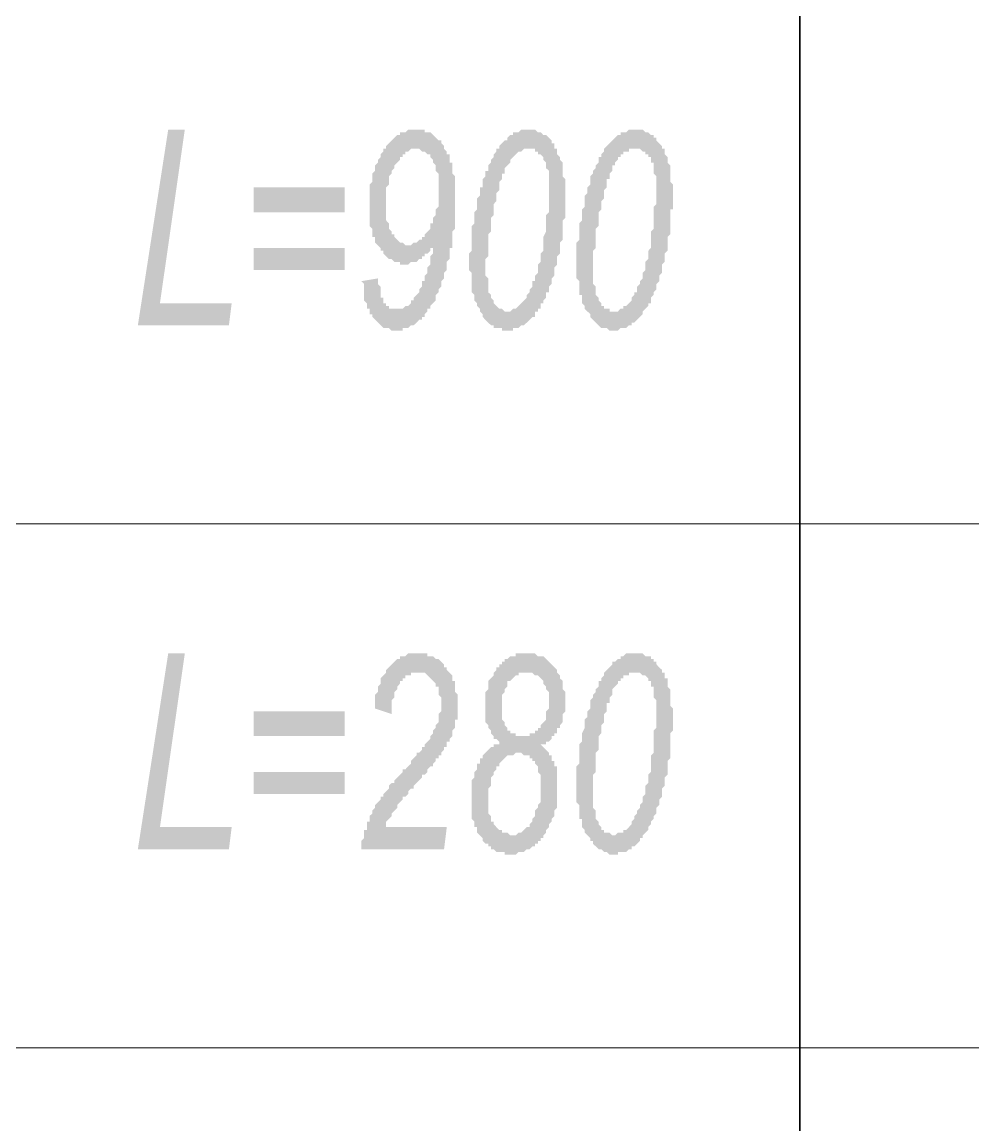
# Model space of a CAD drawing. Header units: millimetres. Extents: x 1372 to 666090, y 1285 to 31551.
# Drawn here: x 632459 to 633897, y 24200 to 25868 of the extents above; entities that cross this region are included whole.
import ezdxf

# ---------------------------------------------------------------- set-up
doc = ezdxf.new("R2010")
doc.units = ezdxf.units.MM
doc.layers.add('PDF _0', color=7, linetype='Continuous')
doc.layers.add('PDF _75-АЗ Штамп', color=7, linetype='Continuous')

msp = doc.modelspace()

# ---------------------------------------------------------------- hatches: boundary and pattern name
at = {"layer": 'PDF _75-АЗ Штамп', "transparency": 33554559}
for points in [[(632634.4, 25409.7), (632680.3, 25705.8), (632705.4, 25705.8), (632667.8, 25443), (632776.3, 25443), (632772.1, 25409.7)], [(632634.4, 24617.1), (632680.3, 24913.3), (632705.4, 24913.3), (632667.8, 24650.5), (632776.3, 24650.5), (632772.1, 24617.1)], [(632972.3, 24617.1), (632972.3, 24621.3), (632972.3, 24625.5), (632972.3, 24629.6), (632976.5, 24633.8), (632976.5, 24638), (632976.5, 24642.1), (632976.5, 24646.3), (632980.7, 24646.3), (632980.7, 24650.5), (632980.7, 24654.7), (632980.7, 24658.8), (632984.8, 24658.8), (632984.8, 24663), (632984.8, 24667.2), (632989, 24671.3), (632989, 24671.3), (632989, 24675.5), (632993.2, 24679.7), (632993.2, 24683.9), (632997.4, 24688), (632997.4, 24688), (633001.5, 24692.2), (633001.5, 24692.2), (633001.5, 24696.4), (633005.7, 24696.4), (633005.7, 24700.5), (633005.7, 24700.5), (633009.9, 24704.7), (633009.9, 24704.7), (633014, 24708.9), (633014, 24708.9), (633014, 24713.1), (633018.2, 24717.2), (633022.4, 24717.2), (633022.4, 24721.4), (633026.6, 24725.6), (633026.6, 24725.6), (633030.7, 24729.7), (633034.9, 24733.9), (633034.9, 24738.1), (633039.1, 24738.1), (633043.2, 24742.3), (633047.4, 24746.4), (633047.4, 24746.4), (633047.4, 24750.6), (633051.6, 24754.8), (633055.8, 24758.9), (633055.8, 24763.1), (633059.9, 24763.1), (633064.1, 24767.3), (633064.1, 24771.5), (633068.3, 24771.5), (633068.3, 24775.6), (633068.3, 24775.6), (633072.4, 24779.8), (633072.4, 24779.8), (633072.4, 24779.8), (633076.6, 24784), (633076.6, 24788.1), (633080.8, 24792.3), (633080.8, 24796.5), (633085, 24800.7), (633085, 24800.7), (633085, 24804.8), (633089.1, 24809), (633089.1, 24813.2), (633089.1, 24813.2), (633089.1, 24817.3), (633089.1, 24821.5), (633093.3, 24825.7), (633093.3, 24829.9), (633093.3, 24834), (633093.3, 24834), (633093.3, 24838.2), (633093.3, 24842.4), (633093.3, 24846.5), (633089.1, 24850.7), (633089.1, 24854.9), (633089.1, 24859.1), (633089.1, 24863.2), (633085, 24863.2), (633085, 24867.4), (633080.8, 24871.6), (633080.8, 24871.6), (633076.6, 24875.7), (633076.6, 24875.7), (633072.4, 24879.9), (633072.4, 24879.9), (633068.3, 24884.1), (633064.1, 24884.1), (633064.1, 24884.1), (633059.9, 24884.1), (633055.8, 24884.1), (633055.8, 24884.1), (633051.6, 24884.1), (633047.4, 24884.1), (633047.4, 24879.9), (633043.2, 24879.9), (633039.1, 24879.9), (633039.1, 24875.7), (633034.9, 24875.7), (633034.9, 24871.6), (633030.7, 24871.6), (633030.7, 24867.4), (633026.6, 24863.2), (633026.6, 24863.2), (633026.6, 24859.1), (633022.4, 24854.9), (633022.4, 24850.7), (633022.4, 24850.7), (633022.4, 24846.5), (633018.2, 24842.4), (633018.2, 24838.2), (633018.2, 24834), (633018.2, 24825.7), (633018.2, 24821.5), (632993.2, 24829.9), (632993.2, 24834), (632993.2, 24838.2), (632993.2, 24842.4), (632993.2, 24846.5), (632993.2, 24850.7), (632997.4, 24854.9), (632997.4, 24859.1), (632997.4, 24863.2), (632997.4, 24863.2), (633001.5, 24867.4), (633001.5, 24871.6), (633001.5, 24875.7), (633005.7, 24879.9), (633005.7, 24879.9), (633009.9, 24884.1), (633009.9, 24888.3), (633009.9, 24888.3), (633014, 24892.4), (633014, 24892.4), (633018.2, 24896.6), (633018.2, 24896.6), (633022.4, 24900.8), (633022.4, 24900.8), (633026.6, 24904.9), (633030.7, 24904.9), (633030.7, 24909.1), (633034.9, 24909.1), (633034.9, 24909.1), (633039.1, 24909.1), (633043.2, 24913.3), (633043.2, 24913.3), (633047.4, 24913.3), (633051.6, 24913.3), (633055.8, 24913.3), (633055.8, 24913.3), (633059.9, 24913.3), (633064.1, 24913.3), (633064.1, 24913.3), (633068.3, 24913.3), (633072.4, 24913.3), (633072.4, 24909.1), (633076.6, 24909.1), (633080.8, 24909.1), (633080.8, 24909.1), (633085, 24904.9), (633089.1, 24904.9), (633089.1, 24904.9), (633093.3, 24900.8), (633093.3, 24900.8), (633097.5, 24896.6), (633097.5, 24892.4), (633101.6, 24892.4), (633101.6, 24888.3), (633105.8, 24884.1), (633105.8, 24884.1), (633110, 24879.9), (633110, 24875.7), (633110, 24871.6), (633114.2, 24871.6), (633114.2, 24867.4), (633114.2, 24863.2), (633114.2, 24859.1), (633114.2, 24854.9), (633118.3, 24850.7), (633118.3, 24846.5), (633118.3, 24842.4), (633118.3, 24838.2), (633118.3, 24834), (633118.3, 24834), (633118.3, 24829.9), (633118.3, 24825.7), (633118.3, 24821.5), (633118.3, 24817.3), (633118.3, 24813.2), (633114.2, 24813.2), (633114.2, 24809), (633114.2, 24804.8), (633114.2, 24800.7), (633110, 24796.5), (633110, 24792.3), (633110, 24788.1), (633105.8, 24784), (633105.8, 24779.8), (633101.6, 24779.8), (633101.6, 24775.6), (633101.6, 24775.6), (633101.6, 24775.6), (633101.6, 24771.5), (633097.5, 24771.5), (633097.5, 24767.3), (633097.5, 24767.3), (633093.3, 24763.1), (633093.3, 24763.1), (633093.3, 24758.9), (633089.1, 24758.9), (633089.1, 24754.8), (633085, 24754.8), (633085, 24750.6), (633080.8, 24746.4), (633080.8, 24742.3), (633076.6, 24742.3), (633072.4, 24738.1), (633072.4, 24733.9), (633068.3, 24729.7), (633064.1, 24729.7), (633064.1, 24725.6), (633059.9, 24721.4), (633055.8, 24717.2), (633051.6, 24713.1), (633051.6, 24708.9), (633047.4, 24708.9), (633043.2, 24704.7), (633043.2, 24700.5), (633039.1, 24696.4), (633034.9, 24696.4), (633034.9, 24692.2), (633030.7, 24688), (633030.7, 24688), (633026.6, 24683.9), (633026.6, 24679.7), (633026.6, 24679.7), (633022.4, 24675.5), (633022.4, 24675.5), (633018.2, 24671.3), (633018.2, 24667.2), (633014, 24663), (633014, 24663), (633009.9, 24658.8), (633009.9, 24654.7), (633009.9, 24650.5), (633005.7, 24650.5), (633101.6, 24650.5), (633097.5, 24617.1)]]:
    msp.add_hatch(color=256, dxfattribs=at).paths.add_polyline_path(points)
h = msp.add_hatch(color=256, dxfattribs=at)
h.paths.add_polyline_path([(632972.3, 25476.4), (632997.4, 25480.6), (632997.4, 25472.2), (633001.5, 25468.1), (633001.5, 25463.9), (633001.5, 25459.7), (633001.5, 25455.6), (633001.5, 25451.4), (633005.7, 25451.4), (633005.7, 25447.2), (633005.7, 25443), (633009.9, 25443), (633009.9, 25438.9), (633014, 25438.9), (633014, 25434.7), (633018.2, 25434.7), (633022.4, 25434.7), (633022.4, 25434.7), (633026.6, 25434.7), (633026.6, 25434.7), (633030.7, 25434.7), (633030.7, 25434.7), (633034.9, 25434.7), (633034.9, 25434.7), (633039.1, 25438.9), (633043.2, 25438.9), (633043.2, 25438.9), (633047.4, 25443), (633047.4, 25447.2), (633051.6, 25447.2), (633051.6, 25451.4), (633055.8, 25455.6), (633055.8, 25455.6), (633059.9, 25459.7), (633059.9, 25463.9), (633059.9, 25463.9), (633064.1, 25468.1), (633064.1, 25472.2), (633064.1, 25476.4), (633068.3, 25476.4), (633068.3, 25480.6), (633068.3, 25484.8), (633072.4, 25488.9), (633072.4, 25493.1), (633072.4, 25497.3), (633076.6, 25501.4), (633076.6, 25505.6), (633076.6, 25509.8), (633076.6, 25514), (633080.8, 25518.1), (633080.8, 25522.3), (633080.8, 25526.5), (633080.8, 25526.5), (633076.6, 25526.5), (633076.6, 25522.3), (633072.4, 25518.1), (633068.3, 25518.1), (633068.3, 25514), (633064.1, 25514), (633064.1, 25509.8), (633059.9, 25509.8), (633059.9, 25509.8), (633059.9, 25509.8), (633055.8, 25505.6), (633051.6, 25505.6), (633051.6, 25505.6), (633047.4, 25505.6), (633043.2, 25501.4), (633043.2, 25501.4), (633039.1, 25501.4), (633039.1, 25501.4), (633034.9, 25501.4), (633030.7, 25501.4), (633030.7, 25505.6), (633026.6, 25505.6), (633022.4, 25505.6), (633022.4, 25505.6), (633018.2, 25509.8), (633014, 25509.8), (633014, 25509.8), (633009.9, 25514), (633009.9, 25514), (633005.7, 25518.1), (633005.7, 25522.3), (633001.5, 25522.3), (633001.5, 25522.3), (633001.5, 25526.5), (632997.4, 25530.6), (632997.4, 25530.6), (632993.2, 25534.8), (632993.2, 25539), (632993.2, 25543.2), (632989, 25543.2), (632989, 25547.3), (632989, 25551.5), (632989, 25555.7), (632984.8, 25559.8), (632984.8, 25564), (632984.8, 25568.2), (632984.8, 25572.4), (632984.8, 25576.5), (632984.8, 25580.7), (632984.8, 25584.9), (632984.8, 25589), (632984.8, 25589), (632984.8, 25593.2), (632984.8, 25597.4), (632984.8, 25601.6), (632984.8, 25605.7), (632984.8, 25609.9), (632984.8, 25614.1), (632984.8, 25618.2), (632984.8, 25622.4), (632989, 25626.6), (632989, 25630.8), (632989, 25634.9), (632989, 25634.9), (632989, 25639.1), (632993.2, 25643.3), (632993.2, 25647.4), (632993.2, 25651.6), (632997.4, 25655.8), (632997.4, 25660), (632997.4, 25660), (633001.5, 25664.1), (633001.5, 25668.3), (633005.7, 25672.5), (633005.7, 25672.5), (633005.7, 25676.6), (633009.9, 25676.6), (633009.9, 25680.8), (633014, 25685), (633014, 25685), (633018.2, 25689.2), (633018.2, 25689.2), (633022.4, 25693.3), (633022.4, 25693.3), (633026.6, 25697.5), (633030.7, 25697.5), (633030.7, 25701.7), (633034.9, 25701.7), (633039.1, 25701.7), (633039.1, 25701.7), (633043.2, 25705.8), (633043.2, 25705.8), (633047.4, 25705.8), (633051.6, 25705.8), (633055.8, 25705.8), (633055.8, 25705.8), (633059.9, 25705.8), (633059.9, 25705.8), (633064.1, 25705.8), (633068.3, 25705.8), (633068.3, 25701.7), (633072.4, 25701.7), (633076.6, 25701.7), (633076.6, 25701.7), (633080.8, 25697.5), (633080.8, 25697.5), (633085, 25693.3), (633085, 25693.3), (633089.1, 25689.2), (633093.3, 25689.2), (633093.3, 25685), (633097.5, 25680.8), (633097.5, 25680.8), (633097.5, 25680.8), (633097.5, 25676.6), (633101.6, 25672.5), (633101.6, 25668.3), (633105.8, 25668.3), (633105.8, 25664.1), (633105.8, 25660), (633105.8, 25655.8), (633110, 25655.8), (633110, 25651.6), (633110, 25647.4), (633110, 25643.3), (633110, 25639.1), (633114.2, 25634.9), (633114.2, 25630.8), (633114.2, 25626.6), (633114.2, 25622.4), (633114.2, 25618.2), (633114.2, 25614.1), (633114.2, 25609.9), (633114.2, 25601.6), (633114.2, 25601.6), (633114.2, 25597.4), (633114.2, 25593.2), (633114.2, 25589), (633114.2, 25584.9), (633114.2, 25580.7), (633114.2, 25576.5), (633114.2, 25572.4), (633114.2, 25568.2), (633114.2, 25564), (633114.2, 25559.8), (633114.2, 25555.7), (633110, 25551.5), (633110, 25547.3), (633110, 25543.2), (633110, 25539), (633110, 25534.8), (633110, 25530.6), (633110, 25526.5), (633105.8, 25526.5), (633105.8, 25522.3), (633105.8, 25518.1), (633105.8, 25514), (633105.8, 25509.8), (633101.6, 25505.6), (633101.6, 25501.4), (633101.6, 25497.3), (633101.6, 25493.1), (633097.5, 25488.9), (633097.5, 25484.8), (633097.5, 25480.6), (633093.3, 25476.4), (633093.3, 25472.2), (633093.3, 25468.1), (633089.1, 25463.9), (633089.1, 25459.7), (633089.1, 25459.7), (633085, 25455.6), (633085, 25451.4), (633085, 25447.2), (633080.8, 25443), (633080.8, 25443), (633076.6, 25438.9), (633076.6, 25434.7), (633072.4, 25434.7), (633072.4, 25430.5), (633072.4, 25430.5), (633068.3, 25426.4), (633068.3, 25422.2), (633068.3, 25422.2), (633064.1, 25422.2), (633064.1, 25418), (633059.9, 25418), (633055.8, 25413.8), (633055.8, 25413.8), (633051.6, 25409.7), (633051.6, 25409.7), (633047.4, 25409.7), (633043.2, 25405.5), (633043.2, 25405.5), (633039.1, 25405.5), (633034.9, 25405.5), (633034.9, 25401.3), (633030.7, 25401.3), (633026.6, 25401.3), (633026.6, 25401.3), (633026.6, 25401.3), (633022.4, 25401.3), (633018.2, 25401.3), (633014, 25405.5), (633014, 25405.5), (633009.9, 25405.5), (633005.7, 25405.5), (633005.7, 25405.5), (633001.5, 25409.7), (633001.5, 25409.7), (632997.4, 25413.8), (632997.4, 25413.8), (632993.2, 25418), (632993.2, 25418), (632989, 25422.2), (632989, 25426.4), (632984.8, 25426.4), (632984.8, 25430.5), (632984.8, 25434.7), (632980.7, 25434.7), (632980.7, 25438.9), (632980.7, 25443), (632976.5, 25447.2), (632976.5, 25451.4), (632976.5, 25455.6), (632976.5, 25459.7), (632976.5, 25463.9), (632976.5, 25468.1), (632976.5, 25472.2), (632972.3, 25476.4)], flags=0)
h.paths.add_polyline_path([(633009.9, 25593.2), (633009.9, 25589), (633009.9, 25584.9), (633009.9, 25580.7), (633009.9, 25576.5), (633009.9, 25572.4), (633009.9, 25568.2), (633014, 25564), (633014, 25559.8), (633014, 25555.7), (633014, 25555.7), (633018.2, 25551.5), (633018.2, 25547.3), (633022.4, 25547.3), (633022.4, 25543.2), (633026.6, 25539), (633026.6, 25539), (633030.7, 25534.8), (633034.9, 25534.8), (633034.9, 25534.8), (633039.1, 25530.6), (633039.1, 25530.6), (633043.2, 25530.6), (633043.2, 25530.6), (633047.4, 25530.6), (633047.4, 25530.6), (633051.6, 25534.8), (633055.8, 25534.8), (633055.8, 25534.8), (633059.9, 25539), (633064.1, 25539), (633064.1, 25543.2), (633068.3, 25543.2), (633068.3, 25547.3), (633072.4, 25551.5), (633072.4, 25551.5), (633076.6, 25555.7), (633076.6, 25559.8), (633076.6, 25564), (633080.8, 25564), (633080.8, 25568.2), (633080.8, 25572.4), (633085, 25576.5), (633085, 25580.7), (633085, 25584.9), (633089.1, 25589), (633089.1, 25593.2), (633089.1, 25597.4), (633089.1, 25601.6), (633089.1, 25605.7), (633089.1, 25609.9), (633089.1, 25614.1), (633089.1, 25614.1), (633089.1, 25618.2), (633089.1, 25622.4), (633089.1, 25626.6), (633089.1, 25630.8), (633089.1, 25634.9), (633089.1, 25639.1), (633085, 25643.3), (633085, 25647.4), (633085, 25651.6), (633080.8, 25655.8), (633080.8, 25660), (633080.8, 25660), (633076.6, 25664.1), (633076.6, 25668.3), (633072.4, 25668.3), (633072.4, 25668.3), (633068.3, 25672.5), (633068.3, 25672.5), (633064.1, 25672.5), (633059.9, 25676.6), (633059.9, 25676.6), (633055.8, 25676.6), (633055.8, 25676.6), (633051.6, 25676.6), (633047.4, 25676.6), (633047.4, 25676.6), (633043.2, 25672.5), (633039.1, 25672.5), (633039.1, 25668.3), (633039.1, 25668.3), (633034.9, 25668.3), (633034.9, 25664.1), (633030.7, 25664.1), (633030.7, 25660), (633026.6, 25655.8), (633026.6, 25655.8), (633022.4, 25651.6), (633022.4, 25651.6), (633022.4, 25647.4), (633018.2, 25643.3), (633018.2, 25639.1), (633018.2, 25639.1), (633014, 25634.9), (633014, 25630.8), (633014, 25626.6), (633014, 25622.4), (633009.9, 25618.2), (633009.9, 25614.1), (633009.9, 25609.9), (633009.9, 25605.7), (633009.9, 25601.6), (633009.9, 25597.4), (633009.9, 25593.2), (633009.9, 25593.2)], flags=0)
h = msp.add_hatch(color=256, dxfattribs=at)
h.paths.add_polyline_path([(633135, 25505.6), (633135, 25509.8), (633135, 25514), (633135, 25518.1), (633139.2, 25522.3), (633139.2, 25526.5), (633139.2, 25530.6), (633139.2, 25534.8), (633139.2, 25539), (633139.2, 25543.2), (633139.2, 25547.3), (633139.2, 25551.5), (633139.2, 25555.7), (633139.2, 25555.7), (633139.2, 25559.8), (633143.4, 25564), (633143.4, 25568.2), (633143.4, 25572.4), (633143.4, 25576.5), (633143.4, 25580.7), (633147.5, 25584.9), (633147.5, 25589), (633147.5, 25597.4), (633147.5, 25601.6), (633151.7, 25605.7), (633151.7, 25609.9), (633151.7, 25614.1), (633151.7, 25618.2), (633155.9, 25618.2), (633155.9, 25622.4), (633155.9, 25626.6), (633155.9, 25630.8), (633160, 25634.9), (633160, 25639.1), (633160, 25639.1), (633160, 25643.3), (633164.2, 25643.3), (633164.2, 25647.4), (633164.2, 25651.6), (633168.4, 25655.8), (633168.4, 25660), (633172.6, 25664.1), (633172.6, 25664.1), (633172.6, 25668.3), (633176.7, 25672.5), (633176.7, 25676.6), (633180.9, 25676.6), (633180.9, 25680.8), (633180.9, 25680.8), (633185.1, 25685), (633185.1, 25685), (633189.2, 25689.2), (633193.4, 25689.2), (633193.4, 25693.3), (633197.6, 25697.5), (633197.6, 25697.5), (633201.8, 25697.5), (633201.8, 25701.7), (633205.9, 25701.7), (633205.9, 25701.7), (633210.1, 25701.7), (633214.3, 25705.8), (633214.3, 25705.8), (633218.4, 25705.8), (633222.6, 25705.8), (633226.8, 25705.8), (633226.8, 25705.8), (633231, 25705.8), (633235.1, 25705.8), (633235.1, 25705.8), (633239.3, 25701.7), (633243.5, 25701.7), (633243.5, 25701.7), (633247.6, 25697.5), (633247.6, 25697.5), (633251.8, 25697.5), (633256, 25693.3), (633256, 25693.3), (633260.2, 25689.2), (633260.2, 25685), (633264.3, 25685), (633264.3, 25680.8), (633264.3, 25676.6), (633268.5, 25676.6), (633268.5, 25672.5), (633268.5, 25668.3), (633272.7, 25664.1), (633272.7, 25664.1), (633272.7, 25660), (633276.8, 25655.8), (633276.8, 25651.6), (633276.8, 25647.4), (633276.8, 25643.3), (633276.8, 25639.1), (633276.8, 25634.9), (633281, 25630.8), (633281, 25626.6), (633281, 25622.4), (633281, 25618.2), (633281, 25614.1), (633281, 25609.9), (633281, 25605.7), (633281, 25601.6), (633281, 25597.4), (633281, 25593.2), (633281, 25589), (633281, 25584.9), (633281, 25584.9), (633281, 25580.7), (633281, 25576.5), (633281, 25572.4), (633276.8, 25568.2), (633276.8, 25564), (633276.8, 25559.8), (633276.8, 25555.7), (633276.8, 25551.5), (633276.8, 25547.3), (633276.8, 25543.2), (633276.8, 25539), (633272.7, 25534.8), (633272.7, 25530.6), (633272.7, 25526.5), (633272.7, 25522.3), (633272.7, 25518.1), (633268.5, 25514), (633268.5, 25509.8), (633268.5, 25509.8), (633268.5, 25505.6), (633268.5, 25501.4), (633264.3, 25497.3), (633264.3, 25493.1), (633264.3, 25488.9), (633264.3, 25484.8), (633260.2, 25480.6), (633260.2, 25476.4), (633260.2, 25472.2), (633256, 25468.1), (633256, 25463.9), (633256, 25459.7), (633251.8, 25459.7), (633251.8, 25455.6), (633251.8, 25451.4), (633247.6, 25447.2), (633247.6, 25443), (633243.5, 25443), (633243.5, 25438.9), (633243.5, 25434.7), (633239.3, 25434.7), (633239.3, 25430.5), (633235.1, 25430.5), (633235.1, 25426.4), (633235.1, 25422.2), (633231, 25422.2), (633226.8, 25418), (633226.8, 25418), (633222.6, 25413.8), (633222.6, 25413.8), (633218.4, 25409.7), (633214.3, 25409.7), (633214.3, 25409.7), (633210.1, 25405.5), (633210.1, 25405.5), (633205.9, 25405.5), (633201.8, 25405.5), (633201.8, 25401.3), (633197.6, 25401.3), (633193.4, 25401.3), (633193.4, 25401.3), (633189.2, 25401.3), (633185.1, 25401.3), (633185.1, 25405.5), (633180.9, 25405.5), (633176.7, 25405.5), (633176.7, 25405.5), (633172.6, 25405.5), (633172.6, 25409.7), (633168.4, 25409.7), (633164.2, 25413.8), (633164.2, 25413.8), (633160, 25418), (633160, 25418), (633155.9, 25422.2), (633155.9, 25426.4), (633151.7, 25430.5), (633151.7, 25430.5), (633151.7, 25434.7), (633147.5, 25438.9), (633147.5, 25438.9), (633147.5, 25443), (633143.4, 25447.2), (633143.4, 25451.4), (633143.4, 25455.6), (633143.4, 25455.6), (633139.2, 25459.7), (633139.2, 25463.9), (633139.2, 25468.1), (633139.2, 25472.2), (633139.2, 25476.4), (633139.2, 25480.6), (633139.2, 25484.8), (633139.2, 25488.9), (633135, 25493.1), (633135, 25501.4), (633135, 25505.6), (633135, 25505.6)], flags=0)
h.paths.add_polyline_path([(633160, 25497.3), (633160, 25488.9), (633160, 25484.8), (633164.2, 25480.6), (633164.2, 25476.4), (633164.2, 25472.2), (633164.2, 25468.1), (633164.2, 25463.9), (633164.2, 25459.7), (633164.2, 25459.7), (633168.4, 25455.6), (633168.4, 25451.4), (633168.4, 25451.4), (633172.6, 25447.2), (633172.6, 25443), (633176.7, 25438.9), (633176.7, 25438.9), (633180.9, 25434.7), (633180.9, 25434.7), (633185.1, 25434.7), (633189.2, 25430.5), (633189.2, 25430.5), (633193.4, 25430.5), (633193.4, 25430.5), (633197.6, 25430.5), (633197.6, 25430.5), (633201.8, 25434.7), (633205.9, 25434.7), (633205.9, 25434.7), (633210.1, 25438.9), (633210.1, 25438.9), (633214.3, 25443), (633214.3, 25443), (633218.4, 25447.2), (633222.6, 25451.4), (633222.6, 25451.4), (633222.6, 25455.6), (633222.6, 25455.6), (633226.8, 25459.7), (633226.8, 25459.7), (633226.8, 25463.9), (633231, 25468.1), (633231, 25472.2), (633231, 25476.4), (633235.1, 25476.4), (633235.1, 25480.6), (633235.1, 25484.8), (633239.3, 25488.9), (633239.3, 25493.1), (633239.3, 25497.3), (633239.3, 25501.4), (633243.5, 25505.6), (633243.5, 25509.8), (633243.5, 25514), (633243.5, 25518.1), (633247.6, 25522.3), (633247.6, 25526.5), (633247.6, 25530.6), (633247.6, 25534.8), (633247.6, 25539), (633247.6, 25543.2), (633251.8, 25551.5), (633251.8, 25555.7), (633251.8, 25559.8), (633251.8, 25564), (633251.8, 25568.2), (633251.8, 25572.4), (633251.8, 25576.5), (633256, 25580.7), (633256, 25584.9), (633256, 25589), (633256, 25593.2), (633256, 25597.4), (633256, 25597.4), (633256, 25601.6), (633256, 25605.7), (633256, 25609.9), (633256, 25614.1), (633256, 25614.1), (633256, 25622.4), (633256, 25626.6), (633256, 25630.8), (633256, 25634.9), (633256, 25639.1), (633256, 25643.3), (633251.8, 25647.4), (633251.8, 25651.6), (633251.8, 25655.8), (633251.8, 25655.8), (633247.6, 25660), (633247.6, 25664.1), (633247.6, 25664.1), (633243.5, 25668.3), (633239.3, 25668.3), (633239.3, 25672.5), (633235.1, 25672.5), (633235.1, 25676.6), (633231, 25676.6), (633226.8, 25676.6), (633226.8, 25676.6), (633226.8, 25676.6), (633222.6, 25676.6), (633218.4, 25676.6), (633218.4, 25676.6), (633214.3, 25672.5), (633210.1, 25672.5), (633210.1, 25672.5), (633205.9, 25668.3), (633205.9, 25668.3), (633201.8, 25664.1), (633201.8, 25664.1), (633197.6, 25660), (633197.6, 25655.8), (633193.4, 25651.6), (633193.4, 25651.6), (633189.2, 25647.4), (633189.2, 25643.3), (633189.2, 25639.1), (633185.1, 25639.1), (633185.1, 25634.9), (633185.1, 25630.8), (633185.1, 25630.8), (633180.9, 25626.6), (633180.9, 25622.4), (633180.9, 25618.2), (633180.9, 25614.1), (633176.7, 25609.9), (633176.7, 25605.7), (633176.7, 25601.6), (633176.7, 25597.4), (633172.6, 25593.2), (633172.6, 25589), (633172.6, 25584.9), (633172.6, 25580.7), (633172.6, 25576.5), (633168.4, 25572.4), (633168.4, 25568.2), (633168.4, 25559.8), (633168.4, 25555.7), (633168.4, 25551.5), (633164.2, 25547.3), (633164.2, 25543.2), (633164.2, 25539), (633164.2, 25534.8), (633164.2, 25530.6), (633164.2, 25526.5), (633164.2, 25522.3), (633164.2, 25518.1), (633164.2, 25514), (633160, 25509.8), (633160, 25505.6), (633160, 25501.4), (633160, 25501.4), (633160, 25497.3), (633160, 25497.3)], flags=0)
h = msp.add_hatch(color=256, dxfattribs=at)
h.paths.add_polyline_path([(633297.7, 25505.6), (633297.7, 25509.8), (633297.7, 25514), (633297.7, 25518.1), (633297.7, 25522.3), (633297.7, 25526.5), (633297.7, 25530.6), (633297.7, 25534.8), (633301.9, 25539), (633301.9, 25543.2), (633301.9, 25547.3), (633301.9, 25551.5), (633301.9, 25555.7), (633301.9, 25555.7), (633301.9, 25559.8), (633301.9, 25564), (633306, 25568.2), (633306, 25572.4), (633306, 25576.5), (633306, 25580.7), (633306, 25584.9), (633310.2, 25589), (633310.2, 25597.4), (633310.2, 25601.6), (633310.2, 25605.7), (633314.4, 25609.9), (633314.4, 25614.1), (633314.4, 25618.2), (633314.4, 25618.2), (633318.6, 25622.4), (633318.6, 25626.6), (633318.6, 25630.8), (633318.6, 25634.9), (633322.7, 25639.1), (633322.7, 25639.1), (633322.7, 25643.3), (633322.7, 25643.3), (633326.9, 25647.4), (633326.9, 25651.6), (633331.1, 25655.8), (633331.1, 25660), (633331.1, 25664.1), (633335.2, 25664.1), (633335.2, 25668.3), (633339.4, 25672.5), (633339.4, 25676.6), (633339.4, 25676.6), (633343.6, 25680.8), (633343.6, 25680.8), (633347.8, 25685), (633347.8, 25685), (633351.9, 25689.2), (633351.9, 25689.2), (633356.1, 25693.3), (633360.3, 25697.5), (633360.3, 25697.5), (633364.4, 25697.5), (633364.4, 25701.7), (633368.6, 25701.7), (633368.6, 25701.7), (633372.8, 25701.7), (633377, 25705.8), (633377, 25705.8), (633381.1, 25705.8), (633385.3, 25705.8), (633385.3, 25705.8), (633389.5, 25705.8), (633393.6, 25705.8), (633393.6, 25705.8), (633397.8, 25705.8), (633402, 25701.7), (633402, 25701.7), (633406.2, 25701.7), (633410.3, 25697.5), (633410.3, 25697.5), (633414.5, 25697.5), (633414.5, 25693.3), (633418.7, 25693.3), (633418.7, 25689.2), (633422.8, 25685), (633422.8, 25685), (633427, 25680.8), (633427, 25676.6), (633431.2, 25676.6), (633431.2, 25672.5), (633431.2, 25668.3), (633435.4, 25664.1), (633435.4, 25664.1), (633435.4, 25660), (633435.4, 25655.8), (633439.5, 25651.6), (633439.5, 25647.4), (633439.5, 25643.3), (633439.5, 25639.1), (633439.5, 25634.9), (633439.5, 25630.8), (633439.5, 25626.6), (633443.7, 25622.4), (633443.7, 25618.2), (633443.7, 25614.1), (633443.7, 25609.9), (633443.7, 25605.7), (633443.7, 25601.6), (633443.7, 25597.4), (633443.7, 25593.2), (633443.7, 25589), (633443.7, 25584.9), (633439.5, 25584.9), (633439.5, 25580.7), (633439.5, 25576.5), (633439.5, 25572.4), (633439.5, 25568.2), (633439.5, 25564), (633439.5, 25559.8), (633439.5, 25555.7), (633439.5, 25551.5), (633439.5, 25547.3), (633435.4, 25543.2), (633435.4, 25539), (633435.4, 25534.8), (633435.4, 25530.6), (633435.4, 25526.5), (633435.4, 25522.3), (633431.2, 25518.1), (633431.2, 25514), (633431.2, 25509.8), (633431.2, 25509.8), (633431.2, 25505.6), (633427, 25501.4), (633427, 25497.3), (633427, 25493.1), (633427, 25488.9), (633422.8, 25484.8), (633422.8, 25480.6), (633422.8, 25476.4), (633418.7, 25472.2), (633418.7, 25468.1), (633418.7, 25463.9), (633414.5, 25459.7), (633414.5, 25459.7), (633414.5, 25455.6), (633410.3, 25451.4), (633410.3, 25447.2), (633410.3, 25443), (633406.2, 25443), (633406.2, 25438.9), (633402, 25434.7), (633402, 25434.7), (633397.8, 25430.5), (633397.8, 25430.5), (633397.8, 25426.4), (633393.6, 25422.2), (633393.6, 25422.2), (633389.5, 25418), (633389.5, 25418), (633385.3, 25413.8), (633381.1, 25413.8), (633381.1, 25409.7), (633377, 25409.7), (633377, 25409.7), (633372.8, 25405.5), (633368.6, 25405.5), (633368.6, 25405.5), (633364.4, 25405.5), (633360.3, 25401.3), (633360.3, 25401.3), (633356.1, 25401.3), (633356.1, 25401.3), (633351.9, 25401.3), (633347.8, 25401.3), (633343.6, 25405.5), (633343.6, 25405.5), (633339.4, 25405.5), (633339.4, 25405.5), (633335.2, 25405.5), (633331.1, 25409.7), (633331.1, 25409.7), (633326.9, 25413.8), (633326.9, 25413.8), (633322.7, 25418), (633322.7, 25418), (633318.6, 25422.2), (633318.6, 25426.4), (633314.4, 25430.5), (633314.4, 25430.5), (633310.2, 25434.7), (633310.2, 25438.9), (633310.2, 25438.9), (633306, 25443), (633306, 25447.2), (633306, 25451.4), (633306, 25455.6), (633301.9, 25455.6), (633301.9, 25459.7), (633301.9, 25463.9), (633301.9, 25468.1), (633301.9, 25472.2), (633301.9, 25476.4), (633297.7, 25480.6), (633297.7, 25484.8), (633297.7, 25488.9), (633297.7, 25493.1), (633297.7, 25501.4), (633297.7, 25505.6), (633297.7, 25505.6)], flags=0)
h.paths.add_polyline_path([(633322.7, 25497.3), (633322.7, 25488.9), (633322.7, 25484.8), (633322.7, 25480.6), (633322.7, 25476.4), (633322.7, 25472.2), (633326.9, 25468.1), (633326.9, 25463.9), (633326.9, 25459.7), (633326.9, 25459.7), (633326.9, 25455.6), (633331.1, 25451.4), (633331.1, 25451.4), (633331.1, 25447.2), (633335.2, 25443), (633335.2, 25438.9), (633339.4, 25438.9), (633339.4, 25434.7), (633343.6, 25434.7), (633347.8, 25434.7), (633347.8, 25430.5), (633351.9, 25430.5), (633356.1, 25430.5), (633356.1, 25430.5), (633356.1, 25430.5), (633360.3, 25430.5), (633364.4, 25434.7), (633364.4, 25434.7), (633368.6, 25434.7), (633368.6, 25438.9), (633372.8, 25438.9), (633377, 25443), (633377, 25443), (633381.1, 25447.2), (633381.1, 25451.4), (633381.1, 25451.4), (633385.3, 25455.6), (633385.3, 25455.6), (633385.3, 25459.7), (633389.5, 25459.7), (633389.5, 25463.9), (633389.5, 25468.1), (633393.6, 25472.2), (633393.6, 25476.4), (633393.6, 25476.4), (633397.8, 25480.6), (633397.8, 25484.8), (633397.8, 25488.9), (633402, 25493.1), (633402, 25497.3), (633402, 25501.4), (633402, 25505.6), (633406.2, 25509.8), (633406.2, 25514), (633406.2, 25518.1), (633406.2, 25522.3), (633410.3, 25526.5), (633410.3, 25530.6), (633410.3, 25534.8), (633410.3, 25539), (633410.3, 25543.2), (633410.3, 25551.5), (633414.5, 25555.7), (633414.5, 25559.8), (633414.5, 25564), (633414.5, 25568.2), (633414.5, 25572.4), (633414.5, 25576.5), (633414.5, 25580.7), (633414.5, 25584.9), (633414.5, 25589), (633418.7, 25593.2), (633418.7, 25597.4), (633418.7, 25597.4), (633418.7, 25601.6), (633418.7, 25605.7), (633418.7, 25609.9), (633418.7, 25614.1), (633418.7, 25614.1), (633418.7, 25622.4), (633418.7, 25626.6), (633418.7, 25630.8), (633418.7, 25634.9), (633414.5, 25639.1), (633414.5, 25643.3), (633414.5, 25647.4), (633414.5, 25651.6), (633414.5, 25655.8), (633410.3, 25655.8), (633410.3, 25660), (633410.3, 25664.1), (633406.2, 25664.1), (633406.2, 25668.3), (633402, 25668.3), (633402, 25672.5), (633397.8, 25672.5), (633393.6, 25676.6), (633393.6, 25676.6), (633389.5, 25676.6), (633385.3, 25676.6), (633385.3, 25676.6), (633385.3, 25676.6), (633381.1, 25676.6), (633377, 25676.6), (633377, 25672.5), (633372.8, 25672.5), (633368.6, 25672.5), (633368.6, 25668.3), (633364.4, 25668.3), (633364.4, 25664.1), (633360.3, 25664.1), (633360.3, 25660), (633356.1, 25655.8), (633356.1, 25651.6), (633351.9, 25651.6), (633351.9, 25647.4), (633351.9, 25643.3), (633347.8, 25639.1), (633347.8, 25639.1), (633347.8, 25634.9), (633347.8, 25630.8), (633343.6, 25630.8), (633343.6, 25626.6), (633343.6, 25622.4), (633343.6, 25618.2), (633339.4, 25614.1), (633339.4, 25609.9), (633339.4, 25605.7), (633339.4, 25601.6), (633335.2, 25597.4), (633335.2, 25593.2), (633335.2, 25589), (633335.2, 25584.9), (633331.1, 25580.7), (633331.1, 25576.5), (633331.1, 25572.4), (633331.1, 25568.2), (633331.1, 25559.8), (633326.9, 25555.7), (633326.9, 25551.5), (633326.9, 25547.3), (633326.9, 25543.2), (633326.9, 25539), (633326.9, 25534.8), (633326.9, 25530.6), (633326.9, 25526.5), (633322.7, 25522.3), (633322.7, 25518.1), (633322.7, 25514), (633322.7, 25509.8), (633322.7, 25505.6), (633322.7, 25501.4), (633322.7, 25501.4), (633322.7, 25497.3), (633322.7, 25497.3)], flags=0)
h = msp.add_hatch(color=256, dxfattribs=at)
h.paths.add_polyline_path([(633180.9, 24779.8), (633180.9, 24779.8), (633176.7, 24784), (633172.6, 24784), (633172.6, 24788.1), (633168.4, 24792.3), (633168.4, 24792.3), (633168.4, 24796.5), (633164.2, 24800.7), (633164.2, 24800.7), (633164.2, 24804.8), (633160, 24809), (633160, 24813.2), (633160, 24817.3), (633160, 24821.5), (633160, 24825.7), (633160, 24829.9), (633160, 24834), (633160, 24838.2), (633160, 24842.4), (633160, 24846.5), (633160, 24846.5), (633160, 24850.7), (633160, 24854.9), (633164.2, 24859.1), (633164.2, 24863.2), (633164.2, 24867.4), (633164.2, 24871.6), (633168.4, 24875.7), (633168.4, 24875.7), (633172.6, 24879.9), (633172.6, 24884.1), (633172.6, 24884.1), (633176.7, 24888.3), (633176.7, 24892.4), (633180.9, 24892.4), (633180.9, 24896.6), (633185.1, 24896.6), (633185.1, 24900.8), (633189.2, 24900.8), (633189.2, 24904.9), (633193.4, 24904.9), (633197.6, 24909.1), (633197.6, 24909.1), (633201.8, 24909.1), (633205.9, 24909.1), (633205.9, 24913.3), (633210.1, 24913.3), (633214.3, 24913.3), (633214.3, 24913.3), (633218.4, 24913.3), (633222.6, 24913.3), (633222.6, 24913.3), (633226.8, 24913.3), (633231, 24913.3), (633235.1, 24913.3), (633235.1, 24913.3), (633239.3, 24909.1), (633243.5, 24909.1), (633243.5, 24909.1), (633247.6, 24909.1), (633251.8, 24904.9), (633251.8, 24904.9), (633256, 24900.8), (633256, 24900.8), (633260.2, 24896.6), (633260.2, 24896.6), (633264.3, 24892.4), (633264.3, 24892.4), (633268.5, 24888.3), (633268.5, 24888.3), (633268.5, 24884.1), (633272.7, 24879.9), (633272.7, 24875.7), (633276.8, 24871.6), (633276.8, 24871.6), (633276.8, 24867.4), (633276.8, 24863.2), (633276.8, 24859.1), (633281, 24854.9), (633281, 24850.7), (633281, 24846.5), (633281, 24842.4), (633281, 24842.4), (633281, 24838.2), (633281, 24834), (633281, 24829.9), (633281, 24825.7), (633276.8, 24821.5), (633276.8, 24817.3), (633276.8, 24813.2), (633276.8, 24809), (633272.7, 24804.8), (633272.7, 24804.8), (633272.7, 24800.7), (633268.5, 24800.7), (633268.5, 24796.5), (633268.5, 24792.3), (633264.3, 24792.3), (633264.3, 24788.1), (633260.2, 24788.1), (633260.2, 24784), (633256, 24779.8), (633251.8, 24779.8), (633251.8, 24775.6), (633247.6, 24775.6), (633243.5, 24775.6), (633247.6, 24771.5), (633251.8, 24767.3), (633251.8, 24767.3), (633256, 24763.1), (633256, 24758.9), (633260.2, 24758.9), (633260.2, 24754.8), (633260.2, 24750.6), (633264.3, 24750.6), (633264.3, 24746.4), (633264.3, 24742.3), (633268.5, 24742.3), (633268.5, 24738.1), (633268.5, 24733.9), (633268.5, 24729.7), (633268.5, 24725.6), (633268.5, 24721.4), (633268.5, 24717.2), (633268.5, 24713.1), (633268.5, 24708.9), (633268.5, 24704.7), (633268.5, 24700.5), (633268.5, 24696.4), (633268.5, 24692.2), (633268.5, 24688), (633268.5, 24683.9), (633268.5, 24679.7), (633264.3, 24675.5), (633264.3, 24675.5), (633264.3, 24671.3), (633264.3, 24667.2), (633260.2, 24663), (633260.2, 24658.8), (633256, 24654.7), (633256, 24650.5), (633256, 24650.5), (633251.8, 24646.3), (633251.8, 24642.1), (633251.8, 24642.1), (633247.6, 24638), (633247.6, 24633.8), (633243.5, 24633.8), (633243.5, 24629.6), (633239.3, 24629.6), (633239.3, 24625.5), (633235.1, 24625.5), (633235.1, 24621.3), (633231, 24621.3), (633226.8, 24617.1), (633226.8, 24617.1), (633222.6, 24617.1), (633218.4, 24612.9), (633218.4, 24612.9), (633214.3, 24612.9), (633210.1, 24612.9), (633210.1, 24612.9), (633205.9, 24608.8), (633201.8, 24608.8), (633201.8, 24608.8), (633197.6, 24608.8), (633193.4, 24608.8), (633189.2, 24608.8), (633189.2, 24612.9), (633185.1, 24612.9), (633180.9, 24612.9), (633180.9, 24612.9), (633176.7, 24612.9), (633172.6, 24617.1), (633172.6, 24617.1), (633168.4, 24617.1), (633168.4, 24621.3), (633164.2, 24621.3), (633164.2, 24625.5), (633160, 24625.5), (633155.9, 24629.6), (633155.9, 24629.6), (633155.9, 24633.8), (633151.7, 24638), (633151.7, 24638), (633147.5, 24642.1), (633147.5, 24646.3), (633147.5, 24650.5), (633143.4, 24650.5), (633143.4, 24654.7), (633143.4, 24658.8), (633139.2, 24663), (633139.2, 24667.2), (633139.2, 24671.3), (633139.2, 24675.5), (633139.2, 24679.7), (633139.2, 24683.9), (633139.2, 24688), (633139.2, 24692.2), (633139.2, 24696.4), (633139.2, 24700.5), (633139.2, 24704.7), (633139.2, 24708.9), (633139.2, 24713.1), (633139.2, 24717.2), (633139.2, 24721.4), (633143.4, 24725.6), (633143.4, 24729.7), (633143.4, 24729.7), (633143.4, 24733.9), (633147.5, 24738.1), (633147.5, 24742.3), (633147.5, 24746.4), (633151.7, 24746.4), (633151.7, 24750.6), (633151.7, 24754.8), (633155.9, 24754.8), (633155.9, 24758.9), (633160, 24763.1), (633160, 24763.1), (633164.2, 24767.3), (633164.2, 24767.3), (633168.4, 24771.5), (633172.6, 24771.5), (633172.6, 24775.6), (633176.7, 24775.6), (633180.9, 24775.6), (633180.9, 24779.8)], flags=0)
h.paths.add_polyline_path([(633185.1, 24829.9), (633185.1, 24825.7), (633185.1, 24821.5), (633185.1, 24817.3), (633185.1, 24813.2), (633185.1, 24813.2), (633189.2, 24809), (633189.2, 24804.8), (633193.4, 24800.7), (633193.4, 24800.7), (633193.4, 24796.5), (633197.6, 24796.5), (633197.6, 24792.3), (633201.8, 24792.3), (633205.9, 24792.3), (633205.9, 24788.1), (633210.1, 24788.1), (633214.3, 24788.1), (633214.3, 24788.1), (633214.3, 24788.1), (633218.4, 24788.1), (633222.6, 24788.1), (633226.8, 24788.1), (633226.8, 24792.3), (633231, 24792.3), (633235.1, 24792.3), (633235.1, 24796.5), (633239.3, 24796.5), (633239.3, 24800.7), (633243.5, 24800.7), (633243.5, 24804.8), (633243.5, 24804.8), (633247.6, 24809), (633247.6, 24809), (633251.8, 24813.2), (633251.8, 24817.3), (633251.8, 24821.5), (633251.8, 24825.7), (633256, 24829.9), (633256, 24834), (633256, 24834), (633256, 24838.2), (633256, 24842.4), (633256, 24846.5), (633256, 24850.7), (633256, 24854.9), (633251.8, 24859.1), (633251.8, 24863.2), (633251.8, 24863.2), (633247.6, 24867.4), (633247.6, 24871.6), (633247.6, 24871.6), (633243.5, 24875.7), (633243.5, 24875.7), (633239.3, 24879.9), (633239.3, 24879.9), (633235.1, 24879.9), (633231, 24884.1), (633231, 24884.1), (633226.8, 24884.1), (633222.6, 24884.1), (633222.6, 24884.1), (633218.4, 24884.1), (633218.4, 24884.1), (633214.3, 24884.1), (633210.1, 24884.1), (633210.1, 24879.9), (633205.9, 24879.9), (633205.9, 24879.9), (633201.8, 24875.7), (633201.8, 24875.7), (633197.6, 24871.6), (633193.4, 24871.6), (633193.4, 24867.4), (633193.4, 24863.2), (633189.2, 24859.1), (633189.2, 24854.9), (633189.2, 24854.9), (633185.1, 24850.7), (633185.1, 24846.5), (633185.1, 24846.5), (633185.1, 24842.4), (633185.1, 24838.2), (633185.1, 24834), (633185.1, 24829.9)], flags=0)
h.paths.add_polyline_path([(633164.2, 24688), (633164.2, 24683.9), (633164.2, 24679.7), (633164.2, 24675.5), (633164.2, 24671.3), (633168.4, 24667.2), (633168.4, 24663), (633168.4, 24663), (633168.4, 24658.8), (633172.6, 24658.8), (633172.6, 24654.7), (633176.7, 24650.5), (633176.7, 24650.5), (633180.9, 24646.3), (633180.9, 24646.3), (633185.1, 24646.3), (633185.1, 24642.1), (633189.2, 24642.1), (633189.2, 24642.1), (633193.4, 24642.1), (633197.6, 24638), (633201.8, 24638), (633201.8, 24638), (633201.8, 24638), (633205.9, 24638), (633210.1, 24642.1), (633210.1, 24642.1), (633214.3, 24642.1), (633214.3, 24642.1), (633218.4, 24646.3), (633218.4, 24646.3), (633222.6, 24650.5), (633226.8, 24650.5), (633226.8, 24654.7), (633231, 24658.8), (633231, 24663), (633231, 24663), (633235.1, 24667.2), (633235.1, 24671.3), (633235.1, 24675.5), (633239.3, 24679.7), (633239.3, 24683.9), (633239.3, 24683.9), (633243.5, 24688), (633243.5, 24692.2), (633243.5, 24696.4), (633243.5, 24700.5), (633243.5, 24704.7), (633243.5, 24708.9), (633243.5, 24713.1), (633243.5, 24713.1), (633243.5, 24717.2), (633243.5, 24721.4), (633243.5, 24725.6), (633243.5, 24729.7), (633239.3, 24733.9), (633239.3, 24738.1), (633239.3, 24742.3), (633235.1, 24746.4), (633235.1, 24746.4), (633235.1, 24750.6), (633231, 24750.6), (633231, 24754.8), (633226.8, 24754.8), (633226.8, 24758.9), (633222.6, 24758.9), (633222.6, 24758.9), (633218.4, 24758.9), (633214.3, 24763.1), (633210.1, 24763.1), (633210.1, 24763.1), (633205.9, 24763.1), (633205.9, 24763.1), (633201.8, 24758.9), (633197.6, 24758.9), (633197.6, 24758.9), (633193.4, 24758.9), (633189.2, 24754.8), (633189.2, 24754.8), (633185.1, 24750.6), (633185.1, 24750.6), (633180.9, 24746.4), (633180.9, 24742.3), (633176.7, 24742.3), (633176.7, 24742.3), (633176.7, 24738.1), (633172.6, 24733.9), (633172.6, 24733.9), (633172.6, 24729.7), (633168.4, 24725.6), (633168.4, 24721.4), (633168.4, 24717.2), (633168.4, 24713.1), (633164.2, 24708.9), (633164.2, 24704.7), (633164.2, 24700.5), (633164.2, 24696.4), (633164.2, 24692.2), (633164.2, 24688), (633164.2, 24688)], flags=0)
h = msp.add_hatch(color=256, dxfattribs=at)
h.paths.add_polyline_path([(633297.7, 24713.1), (633297.7, 24717.2), (633297.7, 24721.4), (633297.7, 24725.6), (633297.7, 24729.7), (633297.7, 24733.9), (633297.7, 24738.1), (633297.7, 24742.3), (633301.9, 24746.4), (633301.9, 24750.6), (633301.9, 24754.8), (633301.9, 24758.9), (633301.9, 24763.1), (633301.9, 24767.3), (633301.9, 24771.5), (633301.9, 24775.6), (633306, 24779.8), (633306, 24784), (633306, 24788.1), (633306, 24788.1), (633306, 24792.3), (633310.2, 24800.7), (633310.2, 24804.8), (633310.2, 24809), (633310.2, 24813.2), (633314.4, 24817.3), (633314.4, 24821.5), (633314.4, 24825.7), (633314.4, 24825.7), (633318.6, 24829.9), (633318.6, 24834), (633318.6, 24838.2), (633318.6, 24842.4), (633322.7, 24846.5), (633322.7, 24846.5), (633322.7, 24850.7), (633322.7, 24850.7), (633326.9, 24854.9), (633326.9, 24859.1), (633331.1, 24863.2), (633331.1, 24867.4), (633331.1, 24871.6), (633335.2, 24871.6), (633335.2, 24875.7), (633339.4, 24879.9), (633339.4, 24884.1), (633339.4, 24884.1), (633343.6, 24888.3), (633343.6, 24888.3), (633347.8, 24892.4), (633347.8, 24892.4), (633351.9, 24896.6), (633351.9, 24900.8), (633356.1, 24900.8), (633360.3, 24904.9), (633360.3, 24904.9), (633364.4, 24904.9), (633364.4, 24909.1), (633368.6, 24909.1), (633368.6, 24909.1), (633372.8, 24913.3), (633377, 24913.3), (633377, 24913.3), (633381.1, 24913.3), (633385.3, 24913.3), (633385.3, 24913.3), (633389.5, 24913.3), (633393.6, 24913.3), (633393.6, 24913.3), (633397.8, 24913.3), (633402, 24909.1), (633402, 24909.1), (633406.2, 24909.1), (633410.3, 24909.1), (633410.3, 24904.9), (633414.5, 24904.9), (633414.5, 24900.8), (633418.7, 24900.8), (633418.7, 24896.6), (633422.8, 24892.4), (633422.8, 24892.4), (633427, 24888.3), (633427, 24884.1), (633431.2, 24884.1), (633431.2, 24879.9), (633431.2, 24875.7), (633435.4, 24875.7), (633435.4, 24871.6), (633435.4, 24867.4), (633435.4, 24863.2), (633439.5, 24859.1), (633439.5, 24854.9), (633439.5, 24850.7), (633439.5, 24846.5), (633439.5, 24842.4), (633439.5, 24838.2), (633439.5, 24834), (633443.7, 24829.9), (633443.7, 24825.7), (633443.7, 24821.5), (633443.7, 24817.3), (633443.7, 24813.2), (633443.7, 24813.2), (633443.7, 24809), (633443.7, 24804.8), (633443.7, 24800.7), (633443.7, 24796.5), (633439.5, 24792.3), (633439.5, 24788.1), (633439.5, 24784), (633439.5, 24779.8), (633439.5, 24775.6), (633439.5, 24771.5), (633439.5, 24767.3), (633439.5, 24763.1), (633439.5, 24758.9), (633439.5, 24754.8), (633435.4, 24750.6), (633435.4, 24746.4), (633435.4, 24742.3), (633435.4, 24738.1), (633435.4, 24733.9), (633435.4, 24729.7), (633431.2, 24725.6), (633431.2, 24721.4), (633431.2, 24717.2), (633431.2, 24717.2), (633431.2, 24713.1), (633427, 24708.9), (633427, 24704.7), (633427, 24700.5), (633427, 24696.4), (633422.8, 24692.2), (633422.8, 24688), (633422.8, 24683.9), (633418.7, 24679.7), (633418.7, 24675.5), (633418.7, 24671.3), (633414.5, 24667.2), (633414.5, 24667.2), (633414.5, 24663), (633410.3, 24658.8), (633410.3, 24654.7), (633410.3, 24654.7), (633406.2, 24650.5), (633406.2, 24646.3), (633402, 24642.1), (633402, 24642.1), (633397.8, 24638), (633397.8, 24638), (633397.8, 24633.8), (633393.6, 24633.8), (633393.6, 24629.6), (633389.5, 24625.5), (633389.5, 24625.5), (633385.3, 24621.3), (633381.1, 24621.3), (633381.1, 24617.1), (633377, 24617.1), (633377, 24617.1), (633372.8, 24612.9), (633368.6, 24612.9), (633368.6, 24612.9), (633364.4, 24612.9), (633360.3, 24612.9), (633360.3, 24608.8), (633356.1, 24608.8), (633356.1, 24608.8), (633351.9, 24608.8), (633347.8, 24608.8), (633343.6, 24612.9), (633343.6, 24612.9), (633339.4, 24612.9), (633339.4, 24612.9), (633335.2, 24617.1), (633331.1, 24617.1), (633331.1, 24617.1), (633326.9, 24621.3), (633326.9, 24621.3), (633322.7, 24625.5), (633322.7, 24629.6), (633318.6, 24629.6), (633318.6, 24633.8), (633314.4, 24638), (633314.4, 24638), (633310.2, 24642.1), (633310.2, 24646.3), (633310.2, 24646.3), (633306, 24650.5), (633306, 24654.7), (633306, 24658.8), (633306, 24663), (633301.9, 24663), (633301.9, 24667.2), (633301.9, 24671.3), (633301.9, 24675.5), (633301.9, 24679.7), (633301.9, 24683.9), (633297.7, 24688), (633297.7, 24692.2), (633297.7, 24696.4), (633297.7, 24704.7), (633297.7, 24708.9), (633297.7, 24713.1), (633297.7, 24713.1)], flags=0)
h.paths.add_polyline_path([(633322.7, 24704.7), (633322.7, 24700.5), (633322.7, 24692.2), (633322.7, 24688), (633322.7, 24683.9), (633322.7, 24679.7), (633326.9, 24675.5), (633326.9, 24671.3), (633326.9, 24671.3), (633326.9, 24667.2), (633326.9, 24663), (633331.1, 24658.8), (633331.1, 24658.8), (633331.1, 24654.7), (633335.2, 24650.5), (633335.2, 24646.3), (633339.4, 24646.3), (633339.4, 24642.1), (633343.6, 24642.1), (633347.8, 24642.1), (633347.8, 24642.1), (633351.9, 24638), (633356.1, 24638), (633356.1, 24638), (633356.1, 24638), (633360.3, 24642.1), (633364.4, 24642.1), (633364.4, 24642.1), (633368.6, 24642.1), (633368.6, 24646.3), (633372.8, 24646.3), (633377, 24650.5), (633377, 24650.5), (633381.1, 24654.7), (633381.1, 24658.8), (633381.1, 24658.8), (633385.3, 24663), (633385.3, 24663), (633385.3, 24667.2), (633389.5, 24671.3), (633389.5, 24671.3), (633389.5, 24675.5), (633393.6, 24679.7), (633393.6, 24683.9), (633393.6, 24683.9), (633397.8, 24688), (633397.8, 24692.2), (633397.8, 24696.4), (633402, 24700.5), (633402, 24704.7), (633402, 24708.9), (633402, 24713.1), (633406.2, 24717.2), (633406.2, 24721.4), (633406.2, 24725.6), (633406.2, 24729.7), (633410.3, 24733.9), (633410.3, 24738.1), (633410.3, 24742.3), (633410.3, 24746.4), (633410.3, 24754.8), (633410.3, 24758.9), (633414.5, 24763.1), (633414.5, 24767.3), (633414.5, 24771.5), (633414.5, 24775.6), (633414.5, 24779.8), (633414.5, 24784), (633414.5, 24788.1), (633414.5, 24792.3), (633414.5, 24796.5), (633418.7, 24800.7), (633418.7, 24804.8), (633418.7, 24809), (633418.7, 24809), (633418.7, 24813.2), (633418.7, 24817.3), (633418.7, 24821.5), (633418.7, 24825.7), (633418.7, 24829.9), (633418.7, 24834), (633418.7, 24838.2), (633418.7, 24842.4), (633414.5, 24846.5), (633414.5, 24850.7), (633414.5, 24854.9), (633414.5, 24859.1), (633414.5, 24863.2), (633410.3, 24863.2), (633410.3, 24867.4), (633410.3, 24871.6), (633406.2, 24871.6), (633406.2, 24875.7), (633402, 24879.9), (633402, 24879.9), (633397.8, 24879.9), (633393.6, 24884.1), (633393.6, 24884.1), (633389.5, 24884.1), (633385.3, 24884.1), (633385.3, 24884.1), (633385.3, 24884.1), (633381.1, 24884.1), (633377, 24884.1), (633377, 24879.9), (633372.8, 24879.9), (633368.6, 24879.9), (633368.6, 24875.7), (633364.4, 24875.7), (633364.4, 24871.6), (633360.3, 24871.6), (633360.3, 24867.4), (633356.1, 24863.2), (633356.1, 24863.2), (633351.9, 24859.1), (633351.9, 24854.9), (633351.9, 24850.7), (633347.8, 24846.5), (633347.8, 24846.5), (633347.8, 24842.4), (633347.8, 24838.2), (633343.6, 24838.2), (633343.6, 24834), (633343.6, 24829.9), (633343.6, 24825.7), (633339.4, 24821.5), (633339.4, 24817.3), (633339.4, 24813.2), (633339.4, 24809), (633335.2, 24804.8), (633335.2, 24800.7), (633335.2, 24796.5), (633335.2, 24792.3), (633331.1, 24788.1), (633331.1, 24784), (633331.1, 24779.8), (633331.1, 24775.6), (633331.1, 24767.3), (633326.9, 24763.1), (633326.9, 24758.9), (633326.9, 24754.8), (633326.9, 24750.6), (633326.9, 24746.4), (633326.9, 24742.3), (633326.9, 24738.1), (633326.9, 24733.9), (633322.7, 24729.7), (633322.7, 24725.6), (633322.7, 24721.4), (633322.7, 24717.2), (633322.7, 24713.1), (633322.7, 24708.9), (633322.7, 24708.9), (633322.7, 24704.7), (633322.7, 24704.7)], flags=0)

# ---------------------------------------------------------------- linework, layer by layer
at = {"layer": 'PDF _0', "lineweight": 35}
msp.add_lwpolyline([(633635.6, 28972), (633635.6, 19565.6)], dxfattribs=at)
at = {"layer": 'PDF _0', "lineweight": 18}
for points in [[(638090.6, 25109.3), (619774, 25109.3)], [(638090.6, 24316.8), (619774, 24316.8)]]:
    msp.add_lwpolyline(points, close=True, dxfattribs=at)
at = {"layer": 'PDF _75-АЗ Штамп', "lineweight": 9, "transparency": 33554559}
for points in [[(632947.3, 25580.7), (632809.6, 25580.7), (632947.3, 25618.2), (632809.6, 25618.2)], [(632947.3, 25493.1), (632809.6, 25493.1), (632947.3, 25526.5), (632809.6, 25526.5)], [(632947.3, 24788.1), (632809.6, 24788.1), (632947.3, 24825.7), (632809.6, 24825.7)], [(632947.3, 24700.5), (632809.6, 24700.5), (632947.3, 24733.9), (632809.6, 24733.9)]]:
    msp.add_solid(points, dxfattribs=at)

doc.saveas('drawing.dxf')
